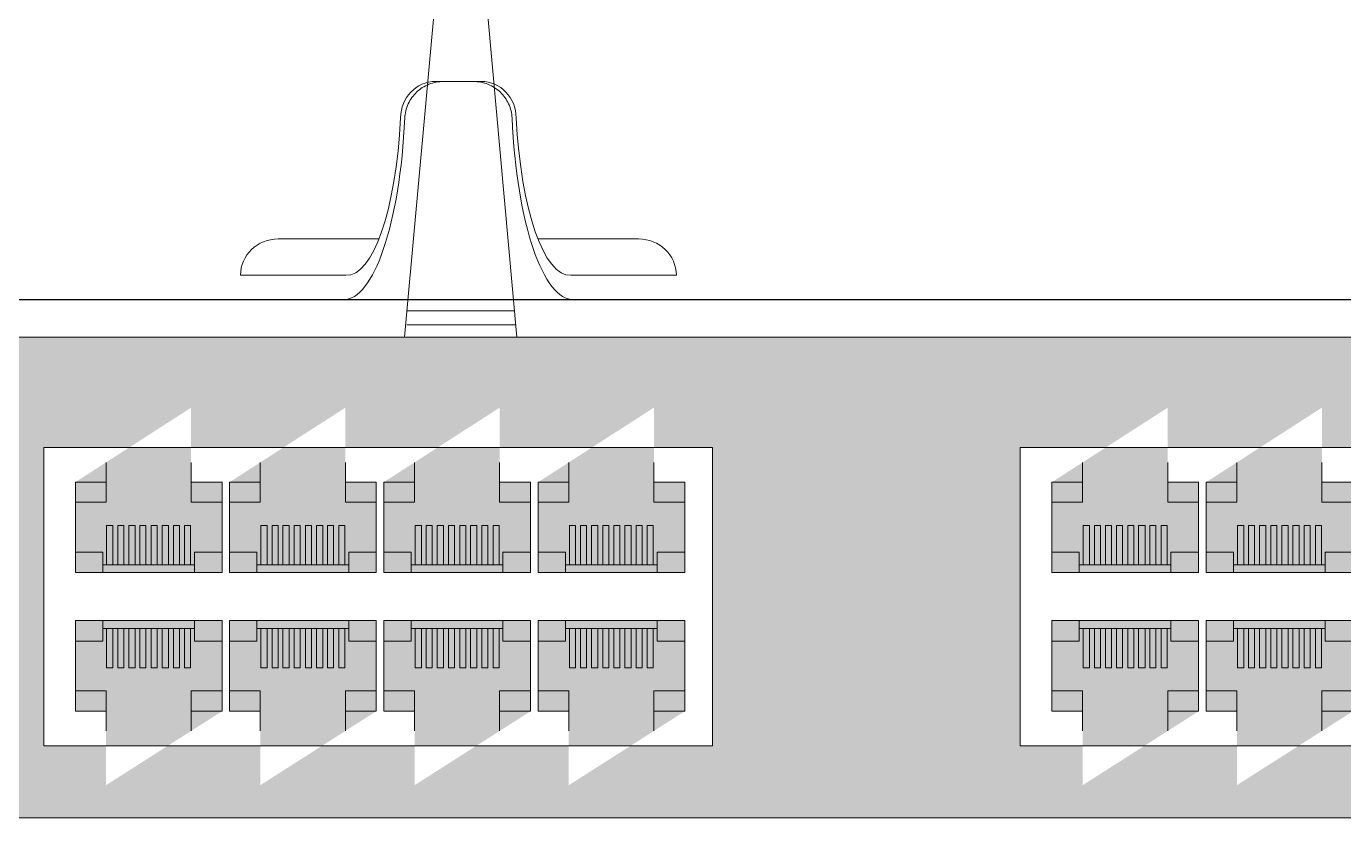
# Model space of a CAD drawing. Header units: millimetres. Extents: x 4247 to 622543, y -201358 to 142419.
# Drawn here: x 243937 to 245451, y -117128 to -116209 of the extents above; entities that cross this region are included whole.
import ezdxf

# ---------------------------------------------------------------- set-up
doc = ezdxf.new("R2010")
doc.units = ezdxf.units.MM
doc.layers.add('(АР) Текст', color=7, linetype='Continuous', lineweight=25)
doc.layers.add('_Оборудование ИСПП', color=255, linetype='Continuous')

# ---------------------------------------------------------------- blocks, each defined once
blk = doc.blocks.new('Органайзер1U')
at = {"lineweight": 9}
for p, q in [((18.9, 179.8, 472.7), (-18.9, 179.8, 472.7)), ((-18.9, 179.8, 472.7), (-12.4, 179.8, 495)), ((12.4, 179.8, 495), (18.9, 179.8, 472.7)), ((-65.6, 50, 310.5), (-148.7, 50, 40)), ((65.6, 50, 310.5), (148.7, 50, 40)), ((-92.9, 20, 323.2), (-179.9, 20, 20)), ((179.9, 20, 20), (92.9, 20, 323.2))]:
    blk.add_line(p, q, dxfattribs=at)
at = {"lineweight": 30, "ltscale": 10}
blk.add_lwpolyline([(2403, -0.2), (-2403, -0.2)], dxfattribs=at)
at = {"lineweight": 9, "extrusion": (-0.275637, 3.86225e-05, -0.961262)}
blk.add_arc((-149.9, 148.4, -449.1), 30, 89.9923, 179.9916, dxfattribs=at)
at = {"lineweight": 9, "extrusion": (0.275637, 3.86225e-05, -0.961262)}
blk.add_arc((149.9, 148.4, -449.1), 30, 0.0084, 90.0077, dxfattribs=at)
at = {"lineweight": 9, "extrusion": (-0.961262, -6.12038e-17, 0.275637)}
blk.add_ellipse((-94.7, 178.1, 316.9), major_axis=(51.1, 0, 178.1), ratio=0.961262, start_param=-1.580604, end_param=-0.159207, dxfattribs=at)
at = {"lineweight": 9, "extrusion": (0.961262, 6.12038e-17, -0.275637)}
blk.add_ellipse((-92.1, 177.4, 325.9), major_axis=(45.1, 0, 157.4), ratio=0.961262, start_param=0.175759, end_param=1.588125, dxfattribs=at)
at = {"lineweight": 9, "extrusion": (-0.961262, 6.12038e-17, -0.275637)}
for centre, major_axis, start_param, end_param in [((94.7, 178.1, 316.9), (-51.1, 0, 178.1), -1.580604, -0.159207), ((92.1, 177.4, 325.9), (-45.1, 0, 157.4), 4.69506, 6.107426)]:
    blk.add_ellipse(centre, major_axis=major_axis, ratio=0.961262, start_param=start_param, end_param=end_param, dxfattribs=at)
at = {"lineweight": 9}
blk.add_ellipse((-148.7, 20, 40), major_axis=(-31.2, 0), ratio=0.961262, start_param=-1.570796, end_param=0, dxfattribs=at)
at = {"lineweight": 9, "extrusion": (9.99013e-30, 1.95922e-16, -1)}
blk.add_ellipse((148.7, 20, 40), major_axis=(31.2, 0), ratio=0.961262, start_param=-1.570796, end_param=0, dxfattribs=at)
at = {"lineweight": 9}
for points, knots in [([(-12.4, 179.8, 495), (-14.4, 179.8, 495), (-16.4, 179.7, 495), (-20.4, 178.9, 495), (-22.4, 178.3, 495.1), (-26.3, 176.8, 495), (-28.1, 175.9, 495), (-31.5, 173.7, 495), (-33.1, 172.4, 495), (-35.9, 169.7, 494.9), (-37.2, 168.3, 494.8), (-39.6, 165, 494.6), (-40.6, 163.2, 494.4), (-42.3, 159.5, 494.1), (-43, 157.6, 493.9), (-43.9, 153.7, 493.4), (-44.2, 151.8, 493.1), (-44.3, 149.9, 492.8)], [18.612291, 18.612291, 18.612291, 18.612291, 19.195929, 19.195929, 19.779566, 19.779566, 20.363204, 20.363204, 20.946842, 20.946842, 21.522754, 21.522754, 22.098666, 22.098666, 22.674578, 22.674578, 23.250457, 23.250457, 23.250457, 23.250457]), ([(44.3, 149.9, 492.8), (44.2, 151.8, 493.1), (43.9, 153.7, 493.4), (43, 157.6, 493.9), (42.3, 159.5, 494.1), (40.6, 163.2, 494.4), (39.6, 164.9, 494.6), (37.3, 168.2, 494.8), (36, 169.7, 494.9), (33.2, 172.4, 495), (31.6, 173.6, 495), (28.2, 175.8, 495), (26.3, 176.8, 495), (22.5, 178.3, 495.1), (20.4, 178.9, 495), (16.4, 179.7, 495), (14.4, 179.8, 495), (12.4, 179.8, 495)], [4.570415, 4.570415, 4.570415, 4.570415, 5.143883, 5.143883, 5.717385, 5.717385, 6.290887, 6.290887, 6.864388, 6.864388, 7.450436, 7.450436, 8.036484, 8.036484, 8.622531, 8.622531, 9.208579, 9.208579, 9.208579, 9.208579])]:
    blk.add_open_spline(points, degree=3, knots=knots, dxfattribs=at)
blk = doc.blocks.new('Комм')
at = {"lineweight": 15}
h = blk.add_hatch(color=9, dxfattribs=at)
h.dxf.hatch_style = 1
h.paths.add_polyline_path([(244313.4, 138772.4), (249936.9, 138772.4), (249936.9, 139324.5), (244313.4, 139324.5)])
h.paths.add_polyline_path([(244471.4, 139013.5), (244666.2, 139013.5), (244666.2, 138865), (244471.4, 138865)], flags=16)
h.paths.add_polyline_path([(244485.5, 138998.9), (244654, 138998.9), (244654, 138894.8), (244520.7, 138809.9), (244520.7, 138894.8), (244485.5, 138894.8)], flags=16)
h.paths.add_polyline_path([(245424.9, 139197.7), (246193.4, 139197.7), (246193.4, 138855.2), (245424.9, 138855.2)], flags=16)
h.paths.add_polyline_path([(245461.3, 139158), (245594.3, 139243.5), (245594.3, 139158), (245629.8, 139158), (245629.8, 139054), (245461.3, 139054)], flags=16)
h.paths.add_polyline_path([(245461.3, 138998.9), (245629.8, 138998.9), (245629.8, 138894.8), (245496.5, 138809.9), (245496.5, 138894.8), (245461.3, 138894.8)], flags=16)
h.paths.add_polyline_path([(245638.6, 139158), (245771.6, 139243.5), (245771.6, 139158), (245807.1, 139158), (245807.1, 139054), (245638.6, 139054)], flags=16)
h.paths.add_polyline_path([(245638.6, 138998.9), (245807.1, 138998.9), (245807.1, 138894.8), (245673.8, 138809.9), (245673.8, 138894.8), (245638.6, 138894.8)], flags=16)
h.paths.add_polyline_path([(245815.9, 139158), (245948.8, 139243.5), (245948.8, 139158), (245984.4, 139158), (245984.4, 139054), (245815.9, 139054)], flags=16)
h.paths.add_polyline_path([(245815.9, 138998.9), (245984.4, 138998.9), (245984.4, 138894.8), (245851.1, 138809.9), (245851.1, 138894.8), (245815.9, 138894.8)], flags=16)
h.paths.add_polyline_path([(245993.1, 139158), (246126.1, 139243.5), (246126.1, 139158), (246161.6, 139158), (246161.6, 139054), (245993.1, 139054)], flags=16)
h.paths.add_polyline_path([(245993.1, 138998.9), (246161.6, 138998.9), (246161.6, 138894.8), (246028.3, 138809.9), (246028.3, 138894.8), (245993.1, 138894.8)], flags=16)
h.paths.add_polyline_path([(246529.7, 139197.7), (247298.2, 139197.7), (247298.2, 138855.2), (246529.7, 138855.2)], flags=16)
h.paths.add_polyline_path([(246566.1, 139158), (246699.1, 139243.5), (246699.1, 139158), (246734.6, 139158), (246734.6, 139054), (246566.1, 139054)], flags=16)
h.paths.add_polyline_path([(246566.1, 138998.9), (246734.6, 138998.9), (246734.6, 138894.8), (246601.3, 138809.9), (246601.3, 138894.8), (246566.1, 138894.8)], flags=16)
h.paths.add_polyline_path([(246743.4, 139158), (246876.4, 139243.5), (246876.4, 139158), (246911.9, 139158), (246911.9, 139054), (246743.4, 139054)], flags=16)
h.paths.add_polyline_path([(246743.4, 138998.9), (246911.9, 138998.9), (246911.9, 138894.8), (246778.6, 138809.9), (246778.6, 138894.8), (246743.4, 138894.8)], flags=16)
h.paths.add_polyline_path([(246920.7, 139158), (247053.7, 139243.5), (247053.7, 139158), (247089.2, 139158), (247089.2, 139054), (246920.7, 139054)], flags=16)
h.paths.add_polyline_path([(246920.7, 138998.9), (247089.2, 138998.9), (247089.2, 138894.8), (246955.9, 138809.9), (246955.9, 138894.8), (246920.7, 138894.8)], flags=16)
h.paths.add_polyline_path([(247098, 139158), (247230.9, 139243.5), (247230.9, 139158), (247266.5, 139158), (247266.5, 139054), (247098, 139054)], flags=16)
h.paths.add_polyline_path([(247098, 138998.9), (247266.5, 138998.9), (247266.5, 138894.8), (247133.2, 138809.9), (247133.2, 138894.8), (247098, 138894.8)], flags=16)
h.paths.add_polyline_path([(247652, 139197.7), (248420.6, 139197.7), (248420.6, 138855.2), (247652, 138855.2)], flags=16)
h.paths.add_polyline_path([(247688.5, 139158), (247821.5, 139243.5), (247821.5, 139158), (247857, 139158), (247857, 139054), (247688.5, 139054)], flags=16)
h.paths.add_polyline_path([(247688.5, 138998.9), (247857, 138998.9), (247857, 138894.8), (247723.7, 138809.9), (247723.7, 138894.8), (247688.5, 138894.8)], flags=16)
h.paths.add_polyline_path([(247865.8, 139158), (247998.7, 139243.5), (247998.7, 139158), (248034.3, 139158), (248034.3, 139054), (247865.8, 139054)], flags=16)
h.paths.add_polyline_path([(247865.8, 138998.9), (248034.3, 138998.9), (248034.3, 138894.8), (247901, 138809.9), (247901, 138894.8), (247865.8, 138894.8)], flags=16)
h.paths.add_polyline_path([(248043, 139158), (248176, 139243.5), (248176, 139158), (248211.5, 139158), (248211.5, 139054), (248043, 139054)], flags=16)
h.paths.add_polyline_path([(248043, 138998.9), (248211.5, 138998.9), (248211.5, 138894.8), (248078.2, 138809.9), (248078.2, 138894.8), (248043, 138894.8)], flags=16)
h.paths.add_polyline_path([(248220.3, 139158), (248353.3, 139243.5), (248353.3, 139158), (248388.8, 139158), (248388.8, 139054), (248220.3, 139054)], flags=16)
h.paths.add_polyline_path([(248220.3, 138998.9), (248388.8, 138998.9), (248388.8, 138894.8), (248255.5, 138809.9), (248255.5, 138894.8), (248220.3, 138894.8)], flags=16)
h.paths.add_polyline_path([(248894.9, 139004.3), (249096.9, 139004.3), (249096.9, 138855.2), (248894.9, 138855.2)], flags=16)
h.paths.add_polyline_path([(248909.9, 138984.9), (249085.4, 138984.9), (249085.4, 138872.2), (248909.9, 138872.2)], flags=0)
h.paths.add_polyline_path([(249533.7, 138885.7), (249625.6, 138885.7), (249625.6, 138855.2), (249533.7, 138855.2)], flags=16)
h.paths.add_polyline_path([(249545.3, 138877.5), (249611.6, 138877.5, -1), (249616.4, 138861.8), (249550.1, 138861.8, -1)], flags=0)
at = {"lineweight": 5}
for p, q in [((246601.3, 139180.7), (246601.3, 139134.8)), ((246699.1, 139134.8), (246699.1, 139180.7)), ((246778.6, 139180.7), (246778.6, 139134.8)), ((246876.4, 139134.8), (246876.4, 139180.7)), ((246955.9, 139180.7), (246955.9, 139134.8)), ((247053.7, 139134.8), (247053.7, 139180.7)), ((247133.2, 139180.7), (247133.2, 139134.8)), ((247230.9, 139134.8), (247230.9, 139180.7)), ((247723.7, 139180.7), (247723.7, 139134.8)), ((247821.5, 139134.8), (247821.5, 139180.7)), ((247901, 139180.7), (247901, 139134.8)), ((247998.7, 139134.8), (247998.7, 139180.7)), ((246601.3, 139158), (246566.1, 139158)), ((246566.1, 139158), (246566.1, 139054)), ((246734.6, 139158), (246699.1, 139158)), ((246734.6, 139054), (246734.6, 139158)), ((246778.6, 139158), (246743.4, 139158)), ((246743.4, 139158), (246743.4, 139054)), ((246911.9, 139158), (246876.4, 139158)), ((246911.9, 139054), (246911.9, 139158)), ((246955.9, 139158), (246920.7, 139158)), ((246920.7, 139158), (246920.7, 139054)), ((247089.2, 139158), (247053.7, 139158)), ((247089.2, 139054), (247089.2, 139158)), ((247133.2, 139158), (247098, 139158)), ((247098, 139158), (247098, 139054)), ((247266.5, 139158), (247230.9, 139158)), ((247266.5, 139054), (247266.5, 139158)), ((247723.7, 139158), (247688.5, 139158)), ((247688.5, 139158), (247688.5, 139054)), ((247857, 139158), (247821.5, 139158)), ((247857, 139054), (247857, 139158)), ((247901, 139158), (247865.8, 139158)), ((247865.8, 139158), (247865.8, 139054)), ((248034.3, 139158), (247998.7, 139158)), ((246566.1, 139134.8), (246601.3, 139134.8)), ((246734.6, 139134.8), (246699.1, 139134.8)), ((246743.4, 139134.8), (246778.6, 139134.8)), ((246911.9, 139134.8), (246876.4, 139134.8)), ((246920.7, 139134.8), (246955.9, 139134.8)), ((247089.2, 139134.8), (247053.7, 139134.8)), ((247098, 139134.8), (247133.2, 139134.8)), ((247266.5, 139134.8), (247230.9, 139134.8)), ((247688.5, 139134.8), (247723.7, 139134.8)), ((247857, 139134.8), (247821.5, 139134.8)), ((247865.8, 139134.8), (247901, 139134.8)), ((248034.3, 139134.8), (247998.7, 139134.8)), ((246609.2, 139108.1), (246602, 139108.1)), ((246602, 139108.1), (246602, 139063.1)), ((246609.2, 139108.1), (246609.2, 139063.1)), ((246621.8, 139108.1), (246614.9, 139108.1)), ((246614.9, 139108.1), (246614.9, 139063.1)), ((246621.8, 139108.1), (246621.8, 139063.1)), ((246634.7, 139108.1), (246627.4, 139108.1)), ((246627.4, 139108.1), (246627.4, 139063.1)), ((246634.7, 139108.1), (246634.7, 139063.1)), ((246647.2, 139108.1), (246640.3, 139108.1)), ((246640.3, 139108.1), (246640.3, 139063.1)), ((246647.2, 139108.1), (246647.2, 139063.1)), ((246660.1, 139108.1), (246653.2, 139108.1)), ((246653.2, 139108.1), (246653.2, 139063.1)), ((246660.1, 139108.1), (246660.1, 139063.1)), ((246673, 139108.1), (246665.8, 139108.1)), ((246665.8, 139108.1), (246665.8, 139063.1)), ((246673, 139108.1), (246673, 139063.1)), ((246685.6, 139108.1), (246678.7, 139108.1)), ((246678.7, 139108.1), (246678.7, 139063.1)), ((246685.6, 139108.1), (246685.6, 139063.1)), ((246698.5, 139108.1), (246691.6, 139108.1)), ((246691.6, 139108.1), (246691.6, 139063.1)), ((246698.5, 139108.1), (246698.5, 139063.1)), ((246786.5, 139108.1), (246779.2, 139108.1)), ((246779.2, 139108.1), (246779.2, 139063.1)), ((246786.5, 139108.1), (246786.5, 139063.1)), ((246799.1, 139108.1), (246792.1, 139108.1)), ((246792.1, 139108.1), (246792.1, 139063.1)), ((246799.1, 139108.1), (246799.1, 139063.1)), ((246811.9, 139108.1), (246804.7, 139108.1)), ((246804.7, 139108.1), (246804.7, 139063.1)), ((246811.9, 139108.1), (246811.9, 139063.1)), ((246824.5, 139108.1), (246817.6, 139108.1)), ((246817.6, 139108.1), (246817.6, 139063.1)), ((246824.5, 139108.1), (246824.5, 139063.1)), ((246837.4, 139108.1), (246830.5, 139108.1)), ((246830.5, 139108.1), (246830.5, 139063.1)), ((246837.4, 139108.1), (246837.4, 139063.1)), ((246850.3, 139108.1), (246843.1, 139108.1)), ((246843.1, 139108.1), (246843.1, 139063.1)), ((246850.3, 139108.1), (246850.3, 139063.1)), ((246862.9, 139108.1), (246856, 139108.1)), ((246856, 139108.1), (246856, 139063.1)), ((246862.9, 139108.1), (246862.9, 139063.1)), ((246875.8, 139108.1), (246868.8, 139108.1)), ((246868.8, 139108.1), (246868.8, 139063.1)), ((246875.8, 139108.1), (246875.8, 139063.1)), ((246963.7, 139108.1), (246956.5, 139108.1)), ((246956.5, 139108.1), (246956.5, 139063.1)), ((246963.7, 139108.1), (246963.7, 139063.1)), ((246976.3, 139108.1), (246969.4, 139108.1)), ((246969.4, 139108.1), (246969.4, 139063.1)), ((246976.3, 139108.1), (246976.3, 139063.1)), ((246989.2, 139108.1), (246982, 139108.1)), ((246982, 139108.1), (246982, 139063.1)), ((246989.2, 139108.1), (246989.2, 139063.1)), ((247001.8, 139108.1), (246994.9, 139108.1)), ((246994.9, 139108.1), (246994.9, 139063.1)), ((247001.8, 139108.1), (247001.8, 139063.1)), ((247014.7, 139108.1), (247007.8, 139108.1)), ((247007.8, 139108.1), (247007.8, 139063.1)), ((247014.7, 139108.1), (247014.7, 139063.1)), ((247027.6, 139108.1), (247020.3, 139108.1)), ((247020.3, 139108.1), (247020.3, 139063.1)), ((247027.6, 139108.1), (247027.6, 139063.1)), ((247040.1, 139108.1), (247033.2, 139108.1)), ((247033.2, 139108.1), (247033.2, 139063.1)), ((247040.1, 139108.1), (247040.1, 139063.1)), ((247053, 139108.1), (247046.1, 139108.1)), ((247046.1, 139108.1), (247046.1, 139063.1)), ((247053, 139108.1), (247053, 139063.1)), ((247141, 139108.1), (247133.8, 139108.1)), ((247133.8, 139108.1), (247133.8, 139063.1)), ((247141, 139108.1), (247141, 139063.1)), ((247153.6, 139108.1), (247146.7, 139108.1)), ((247146.7, 139108.1), (247146.7, 139063.1)), ((247153.6, 139108.1), (247153.6, 139063.1)), ((247166.5, 139108.1), (247159.3, 139108.1)), ((247159.3, 139108.1), (247159.3, 139063.1)), ((247166.5, 139108.1), (247166.5, 139063.1)), ((247179.1, 139108.1), (247172.1, 139108.1)), ((247172.1, 139108.1), (247172.1, 139063.1)), ((247179.1, 139108.1), (247179.1, 139063.1)), ((247191.9, 139108.1), (247185, 139108.1)), ((247185, 139108.1), (247185, 139063.1)), ((247191.9, 139108.1), (247191.9, 139063.1)), ((247204.8, 139108.1), (247197.6, 139108.1)), ((247197.6, 139108.1), (247197.6, 139063.1)), ((247204.8, 139108.1), (247204.8, 139063.1)), ((247217.4, 139108.1), (247210.5, 139108.1)), ((247210.5, 139108.1), (247210.5, 139063.1)), ((247217.4, 139108.1), (247217.4, 139063.1)), ((247230.3, 139108.1), (247223.4, 139108.1)), ((247223.4, 139108.1), (247223.4, 139063.1)), ((247230.3, 139108.1), (247230.3, 139063.1)), ((247731.6, 139108.1), (247724.3, 139108.1)), ((247724.3, 139108.1), (247724.3, 139063.1)), ((247731.6, 139108.1), (247731.6, 139063.1)), ((247744.1, 139108.1), (247737.2, 139108.1)), ((247737.2, 139108.1), (247737.2, 139063.1)), ((247744.1, 139108.1), (247744.1, 139063.1)), ((247757, 139108.1), (247749.8, 139108.1)), ((247749.8, 139108.1), (247749.8, 139063.1)), ((247757, 139108.1), (247757, 139063.1)), ((247769.6, 139108.1), (247762.7, 139108.1)), ((247762.7, 139108.1), (247762.7, 139063.1)), ((247769.6, 139108.1), (247769.6, 139063.1)), ((247782.5, 139108.1), (247775.6, 139108.1)), ((247775.6, 139108.1), (247775.6, 139063.1)), ((247782.5, 139108.1), (247782.5, 139063.1)), ((247795.4, 139108.1), (247788.1, 139108.1)), ((247788.1, 139108.1), (247788.1, 139063.1)), ((247795.4, 139108.1), (247795.4, 139063.1)), ((247807.9, 139108.1), (247801, 139108.1)), ((247801, 139108.1), (247801, 139063.1)), ((247807.9, 139108.1), (247807.9, 139063.1)), ((247820.8, 139108.1), (247813.9, 139108.1)), ((247813.9, 139108.1), (247813.9, 139063.1)), ((247820.8, 139108.1), (247820.8, 139063.1)), ((247908.8, 139108.1), (247901.6, 139108.1)), ((247901.6, 139108.1), (247901.6, 139063.1)), ((247908.8, 139108.1), (247908.8, 139063.1)), ((247921.4, 139108.1), (247914.5, 139108.1)), ((247914.5, 139108.1), (247914.5, 139063.1)), ((247921.4, 139108.1), (247921.4, 139063.1)), ((247934.3, 139108.1), (247927.1, 139108.1)), ((247927.1, 139108.1), (247927.1, 139063.1)), ((247934.3, 139108.1), (247934.3, 139063.1)), ((247946.9, 139108.1), (247940, 139108.1)), ((247940, 139108.1), (247940, 139063.1)), ((247946.9, 139108.1), (247946.9, 139063.1)), ((247959.8, 139108.1), (247952.8, 139108.1)), ((247952.8, 139108.1), (247952.8, 139063.1)), ((247959.8, 139108.1), (247959.8, 139063.1)), ((247972.6, 139108.1), (247965.4, 139108.1)), ((247965.4, 139108.1), (247965.4, 139063.1)), ((247972.6, 139108.1), (247972.6, 139063.1)), ((247985.2, 139108.1), (247978.3, 139108.1)), ((247978.3, 139108.1), (247978.3, 139063.1)), ((247985.2, 139108.1), (247985.2, 139063.1)), ((247998.1, 139108.1), (247991.2, 139108.1)), ((247991.2, 139108.1), (247991.2, 139063.1)), ((247998.1, 139108.1), (247998.1, 139063.1)), ((246597.6, 139077.6), (246566.1, 139077.6)), ((246597.6, 139077.6), (246597.6, 139054)), ((246702.9, 139077.6), (246734.6, 139077.6)), ((246702.9, 139077.6), (246702.9, 139054)), ((246774.8, 139077.6), (246743.4, 139077.6)), ((246774.8, 139077.6), (246774.8, 139054)), ((246880.2, 139077.6), (246911.9, 139077.6)), ((246880.2, 139077.6), (246880.2, 139054)), ((246952.1, 139077.6), (246920.7, 139077.6)), ((246952.1, 139077.6), (246952.1, 139054)), ((247057.4, 139077.6), (247089.2, 139077.6)), ((247057.4, 139077.6), (247057.4, 139054)), ((247129.4, 139077.6), (247098, 139077.6)), ((247129.4, 139077.6), (247129.4, 139054)), ((247234.7, 139077.6), (247266.5, 139077.6)), ((247234.7, 139077.6), (247234.7, 139054)), ((247719.9, 139077.6), (247688.5, 139077.6)), ((247719.9, 139077.6), (247719.9, 139054)), ((247825.2, 139077.6), (247857, 139077.6)), ((247825.2, 139077.6), (247825.2, 139054)), ((247897.2, 139077.6), (247865.8, 139077.6)), ((247897.2, 139077.6), (247897.2, 139054)), ((248002.5, 139077.6), (248034.3, 139077.6)), ((248002.5, 139077.6), (248002.5, 139054)), ((246597.6, 139063.1), (246702.9, 139063.1)), ((246774.8, 139063.1), (246880.2, 139063.1)), ((246952.1, 139063.1), (247057.4, 139063.1)), ((247129.4, 139063.1), (247234.7, 139063.1)), ((247719.9, 139063.1), (247825.2, 139063.1)), ((247897.2, 139063.1), (248002.5, 139063.1)), ((246566.1, 139054), (246734.6, 139054)), ((246743.4, 139054), (246911.9, 139054)), ((246920.7, 139054), (247089.2, 139054)), ((247098, 139054), (247266.5, 139054)), ((247688.5, 139054), (247857, 139054)), ((247865.8, 139054), (248034.3, 139054)), ((246566.1, 138894.8), (246566.1, 138998.9)), ((246566.1, 138998.9), (246734.6, 138998.9)), ((246597.6, 138975.3), (246597.6, 138998.9)), ((246702.9, 138975.3), (246702.9, 138998.9)), ((246734.6, 138998.9), (246734.6, 138894.8)), ((246743.4, 138894.8), (246743.4, 138998.9)), ((246743.4, 138998.9), (246911.9, 138998.9)), ((246774.8, 138975.3), (246774.8, 138998.9)), ((246880.2, 138975.3), (246880.2, 138998.9)), ((246911.9, 138998.9), (246911.9, 138894.8)), ((246920.7, 138894.8), (246920.7, 138998.9)), ((246920.7, 138998.9), (247089.2, 138998.9)), ((246952.1, 138975.3), (246952.1, 138998.9)), ((247057.4, 138975.3), (247057.4, 138998.9)), ((247089.2, 138998.9), (247089.2, 138894.8)), ((247098, 138894.8), (247098, 138998.9)), ((247098, 138998.9), (247266.5, 138998.9)), ((247129.4, 138975.3), (247129.4, 138998.9)), ((247234.7, 138975.3), (247234.7, 138998.9)), ((247266.5, 138998.9), (247266.5, 138894.8)), ((247688.5, 138894.8), (247688.5, 138998.9)), ((247688.5, 138998.9), (247857, 138998.9)), ((247719.9, 138975.3), (247719.9, 138998.9)), ((247825.2, 138975.3), (247825.2, 138998.9)), ((247857, 138998.9), (247857, 138894.8)), ((247865.8, 138894.8), (247865.8, 138998.9)), ((247865.8, 138998.9), (248034.3, 138998.9)), ((247897.2, 138975.3), (247897.2, 138998.9)), ((248002.5, 138975.3), (248002.5, 138998.9)), ((246597.6, 138989.7), (246702.9, 138989.7)), ((246602, 138944.8), (246602, 138989.7)), ((246609.2, 138944.8), (246609.2, 138989.7)), ((246614.9, 138944.8), (246614.9, 138989.7)), ((246621.8, 138944.8), (246621.8, 138989.7)), ((246627.4, 138944.8), (246627.4, 138989.7)), ((246634.7, 138944.8), (246634.7, 138989.7)), ((246640.3, 138944.8), (246640.3, 138989.7)), ((246647.2, 138944.8), (246647.2, 138989.7)), ((246653.2, 138944.8), (246653.2, 138989.7)), ((246660.1, 138944.8), (246660.1, 138989.7)), ((246665.8, 138944.8), (246665.8, 138989.7)), ((246673, 138944.8), (246673, 138989.7)), ((246678.7, 138944.8), (246678.7, 138989.7)), ((246685.6, 138944.8), (246685.6, 138989.7)), ((246691.6, 138944.8), (246691.6, 138989.7)), ((246698.5, 138944.8), (246698.5, 138989.7)), ((246774.8, 138989.7), (246880.2, 138989.7)), ((246779.2, 138944.8), (246779.2, 138989.7)), ((246786.5, 138944.8), (246786.5, 138989.7)), ((246792.1, 138944.8), (246792.1, 138989.7)), ((246799.1, 138944.8), (246799.1, 138989.7)), ((246804.7, 138944.8), (246804.7, 138989.7)), ((246811.9, 138944.8), (246811.9, 138989.7)), ((246817.6, 138944.8), (246817.6, 138989.7)), ((246824.5, 138944.8), (246824.5, 138989.7)), ((246830.5, 138944.8), (246830.5, 138989.7)), ((246837.4, 138944.8), (246837.4, 138989.7)), ((246843.1, 138944.8), (246843.1, 138989.7)), ((246850.3, 138944.8), (246850.3, 138989.7)), ((246856, 138944.8), (246856, 138989.7)), ((246862.9, 138944.8), (246862.9, 138989.7)), ((246868.8, 138944.8), (246868.8, 138989.7)), ((246875.8, 138944.8), (246875.8, 138989.7)), ((246952.1, 138989.7), (247057.4, 138989.7)), ((246956.5, 138944.8), (246956.5, 138989.7)), ((246963.7, 138944.8), (246963.7, 138989.7)), ((246969.4, 138944.8), (246969.4, 138989.7)), ((246976.3, 138944.8), (246976.3, 138989.7)), ((246982, 138944.8), (246982, 138989.7)), ((246989.2, 138944.8), (246989.2, 138989.7)), ((246994.9, 138944.8), (246994.9, 138989.7)), ((247001.8, 138944.8), (247001.8, 138989.7)), ((247007.8, 138944.8), (247007.8, 138989.7)), ((247014.7, 138944.8), (247014.7, 138989.7)), ((247020.3, 138944.8), (247020.3, 138989.7)), ((247027.6, 138944.8), (247027.6, 138989.7)), ((247033.2, 138944.8), (247033.2, 138989.7)), ((247040.1, 138944.8), (247040.1, 138989.7)), ((247046.1, 138944.8), (247046.1, 138989.7)), ((247053, 138944.8), (247053, 138989.7)), ((247129.4, 138989.7), (247234.7, 138989.7)), ((247133.8, 138944.8), (247133.8, 138989.7)), ((247141, 138944.8), (247141, 138989.7)), ((247146.7, 138944.8), (247146.7, 138989.7)), ((247153.6, 138944.8), (247153.6, 138989.7)), ((247159.3, 138944.8), (247159.3, 138989.7)), ((247166.5, 138944.8), (247166.5, 138989.7)), ((247172.1, 138944.8), (247172.1, 138989.7)), ((247179.1, 138944.8), (247179.1, 138989.7)), ((247185, 138944.8), (247185, 138989.7)), ((247191.9, 138944.8), (247191.9, 138989.7)), ((247197.6, 138944.8), (247197.6, 138989.7)), ((247204.8, 138944.8), (247204.8, 138989.7)), ((247210.5, 138944.8), (247210.5, 138989.7)), ((247217.4, 138944.8), (247217.4, 138989.7)), ((247223.4, 138944.8), (247223.4, 138989.7)), ((247230.3, 138944.8), (247230.3, 138989.7)), ((247719.9, 138989.7), (247825.2, 138989.7)), ((247724.3, 138944.8), (247724.3, 138989.7)), ((247731.6, 138944.8), (247731.6, 138989.7)), ((247737.2, 138944.8), (247737.2, 138989.7)), ((247744.1, 138944.8), (247744.1, 138989.7)), ((247749.8, 138944.8), (247749.8, 138989.7)), ((247757, 138944.8), (247757, 138989.7)), ((247762.7, 138944.8), (247762.7, 138989.7)), ((247769.6, 138944.8), (247769.6, 138989.7)), ((247775.6, 138944.8), (247775.6, 138989.7)), ((247782.5, 138944.8), (247782.5, 138989.7)), ((247788.1, 138944.8), (247788.1, 138989.7)), ((247795.4, 138944.8), (247795.4, 138989.7)), ((247801, 138944.8), (247801, 138989.7)), ((247807.9, 138944.8), (247807.9, 138989.7)), ((247813.9, 138944.8), (247813.9, 138989.7)), ((247820.8, 138944.8), (247820.8, 138989.7)), ((247897.2, 138989.7), (248002.5, 138989.7)), ((247901.6, 138944.8), (247901.6, 138989.7)), ((247908.8, 138944.8), (247908.8, 138989.7)), ((247914.5, 138944.8), (247914.5, 138989.7)), ((247921.4, 138944.8), (247921.4, 138989.7)), ((247927.1, 138944.8), (247927.1, 138989.7)), ((247934.3, 138944.8), (247934.3, 138989.7)), ((247940, 138944.8), (247940, 138989.7)), ((247946.9, 138944.8), (247946.9, 138989.7)), ((247952.8, 138944.8), (247952.8, 138989.7)), ((247959.8, 138944.8), (247959.8, 138989.7)), ((247965.4, 138944.8), (247965.4, 138989.7)), ((247972.6, 138944.8), (247972.6, 138989.7)), ((247978.3, 138944.8), (247978.3, 138989.7)), ((247985.2, 138944.8), (247985.2, 138989.7)), ((247991.2, 138944.8), (247991.2, 138989.7)), ((247998.1, 138944.8), (247998.1, 138989.7)), ((246597.6, 138975.3), (246566.1, 138975.3)), ((246702.9, 138975.3), (246734.6, 138975.3)), ((246774.8, 138975.3), (246743.4, 138975.3)), ((246880.2, 138975.3), (246911.9, 138975.3)), ((246952.1, 138975.3), (246920.7, 138975.3)), ((247057.4, 138975.3), (247089.2, 138975.3)), ((247129.4, 138975.3), (247098, 138975.3)), ((247234.7, 138975.3), (247266.5, 138975.3)), ((247719.9, 138975.3), (247688.5, 138975.3)), ((247825.2, 138975.3), (247857, 138975.3)), ((247897.2, 138975.3), (247865.8, 138975.3)), ((248002.5, 138975.3), (248034.3, 138975.3)), ((246609.2, 138944.8), (246602, 138944.8)), ((246621.8, 138944.8), (246614.9, 138944.8)), ((246634.7, 138944.8), (246627.4, 138944.8)), ((246647.2, 138944.8), (246640.3, 138944.8)), ((246660.1, 138944.8), (246653.2, 138944.8)), ((246673, 138944.8), (246665.8, 138944.8)), ((246685.6, 138944.8), (246678.7, 138944.8)), ((246698.5, 138944.8), (246691.6, 138944.8)), ((246786.5, 138944.8), (246779.2, 138944.8)), ((246799.1, 138944.8), (246792.1, 138944.8)), ((246811.9, 138944.8), (246804.7, 138944.8)), ((246824.5, 138944.8), (246817.6, 138944.8)), ((246837.4, 138944.8), (246830.5, 138944.8)), ((246850.3, 138944.8), (246843.1, 138944.8)), ((246862.9, 138944.8), (246856, 138944.8)), ((246875.8, 138944.8), (246868.8, 138944.8)), ((246963.7, 138944.8), (246956.5, 138944.8)), ((246976.3, 138944.8), (246969.4, 138944.8)), ((246989.2, 138944.8), (246982, 138944.8)), ((247001.8, 138944.8), (246994.9, 138944.8)), ((247014.7, 138944.8), (247007.8, 138944.8)), ((247027.6, 138944.8), (247020.3, 138944.8)), ((247040.1, 138944.8), (247033.2, 138944.8)), ((247053, 138944.8), (247046.1, 138944.8)), ((247141, 138944.8), (247133.8, 138944.8)), ((247153.6, 138944.8), (247146.7, 138944.8)), ((247166.5, 138944.8), (247159.3, 138944.8)), ((247179.1, 138944.8), (247172.1, 138944.8)), ((247191.9, 138944.8), (247185, 138944.8)), ((247204.8, 138944.8), (247197.6, 138944.8)), ((247217.4, 138944.8), (247210.5, 138944.8)), ((247230.3, 138944.8), (247223.4, 138944.8)), ((247731.6, 138944.8), (247724.3, 138944.8)), ((247744.1, 138944.8), (247737.2, 138944.8)), ((247757, 138944.8), (247749.8, 138944.8)), ((247769.6, 138944.8), (247762.7, 138944.8)), ((247782.5, 138944.8), (247775.6, 138944.8)), ((247795.4, 138944.8), (247788.1, 138944.8)), ((247807.9, 138944.8), (247801, 138944.8)), ((247820.8, 138944.8), (247813.9, 138944.8)), ((247908.8, 138944.8), (247901.6, 138944.8)), ((247921.4, 138944.8), (247914.5, 138944.8)), ((247934.3, 138944.8), (247927.1, 138944.8)), ((247946.9, 138944.8), (247940, 138944.8)), ((247959.8, 138944.8), (247952.8, 138944.8)), ((247972.6, 138944.8), (247965.4, 138944.8)), ((247985.2, 138944.8), (247978.3, 138944.8)), ((247998.1, 138944.8), (247991.2, 138944.8)), ((246566.1, 138918.1), (246601.3, 138918.1)), ((246601.3, 138872.2), (246601.3, 138918.1)), ((246734.6, 138918.1), (246699.1, 138918.1)), ((246699.1, 138918.1), (246699.1, 138872.2)), ((246743.4, 138918.1), (246778.6, 138918.1)), ((246778.6, 138872.2), (246778.6, 138918.1)), ((246911.9, 138918.1), (246876.4, 138918.1)), ((246876.4, 138918.1), (246876.4, 138872.2)), ((246920.7, 138918.1), (246955.9, 138918.1)), ((246955.9, 138872.2), (246955.9, 138918.1)), ((247089.2, 138918.1), (247053.7, 138918.1)), ((247053.7, 138918.1), (247053.7, 138872.2)), ((247098, 138918.1), (247133.2, 138918.1)), ((247133.2, 138872.2), (247133.2, 138918.1)), ((247266.5, 138918.1), (247230.9, 138918.1)), ((247230.9, 138918.1), (247230.9, 138872.2)), ((247688.5, 138918.1), (247723.7, 138918.1)), ((247723.7, 138872.2), (247723.7, 138918.1)), ((247857, 138918.1), (247821.5, 138918.1)), ((247821.5, 138918.1), (247821.5, 138872.2)), ((247865.8, 138918.1), (247901, 138918.1)), ((247901, 138872.2), (247901, 138918.1)), ((248034.3, 138918.1), (247998.7, 138918.1)), ((247998.7, 138918.1), (247998.7, 138872.2)), ((246601.3, 138894.8), (246566.1, 138894.8)), ((246734.6, 138894.8), (246699.1, 138894.8)), ((246778.6, 138894.8), (246743.4, 138894.8)), ((246911.9, 138894.8), (246876.4, 138894.8)), ((246955.9, 138894.8), (246920.7, 138894.8)), ((247089.2, 138894.8), (247053.7, 138894.8)), ((247133.2, 138894.8), (247098, 138894.8)), ((247266.5, 138894.8), (247230.9, 138894.8)), ((247723.7, 138894.8), (247688.5, 138894.8)), ((247857, 138894.8), (247821.5, 138894.8)), ((247901, 138894.8), (247865.8, 138894.8)), ((248034.3, 138894.8), (247998.7, 138894.8))]:
    blk.add_line(p, q, dxfattribs=at)
at = {"color": 18, "lineweight": 15, "true_color": 0x000000}
for points in [[(246944.5, 139324.5), (246982.9, 139749.1), (247035.3, 139749.1)], [(247073.6, 139324.5), (247035.3, 139749.1), (246982.9, 139749.1)], [(246947.2, 139354.6), (247070.9, 139354.6)], [(246947.2, 139338.6), (247072.4, 139338.6)]]:
    blk.add_lwpolyline(points, dxfattribs=at)
blk.add_lwpolyline([(244313.4, 139324.5), (249936.9, 139324.5), (249936.9, 138772.4), (244313.4, 138772.4)], close=True, dxfattribs=at)
at = {"lineweight": 5, "ltscale": 10}
for points in [[(246529.7, 139197.7), (247298.2, 139197.7), (247298.2, 138855.2), (246529.7, 138855.2)], [(247652, 139197.7), (248420.6, 139197.7), (248420.6, 138855.2), (247652, 138855.2)]]:
    blk.add_lwpolyline(points, close=True, dxfattribs=at)

msp = doc.modelspace()

# ---------------------------------------------------------------- hatches: boundary and pattern name
at = {"layer": '_Оборудование ИСПП', "true_color": 0x939598, "transparency": 33554636}
h = msp.add_hatch(color=252, dxfattribs=at)
h.dxf.hatch_style = 1
h.paths.add_polyline_path([(239303.869, -114830.481), (239303.869, -127203.192), (249233.312, -127203.192), (249233.312, -114830.481)])
h.paths.add_polyline_path([(249013.217, -115242.176), (249013.217, -126421.016), (239544.247, -126421.016), (239544.247, -115242.176)], flags=16)

# ---------------------------------------------------------------- block references
at = {"layer": '(АР) Текст', "color": 7, "lineweight": 15, "xscale": 1.392289720480715, "yscale": 1.392289720480715, "zscale": 1.392289720480715}
msp.add_blockref('Органайзер1U', (244433.23, -116522.766), dxfattribs=at)
at = {"color": 18, "lineweight": 15, "true_color": 0x000000}
msp.add_blockref('Комм', (-2573.08, -255890.442), dxfattribs=at)

doc.saveas('drawing.dxf')
